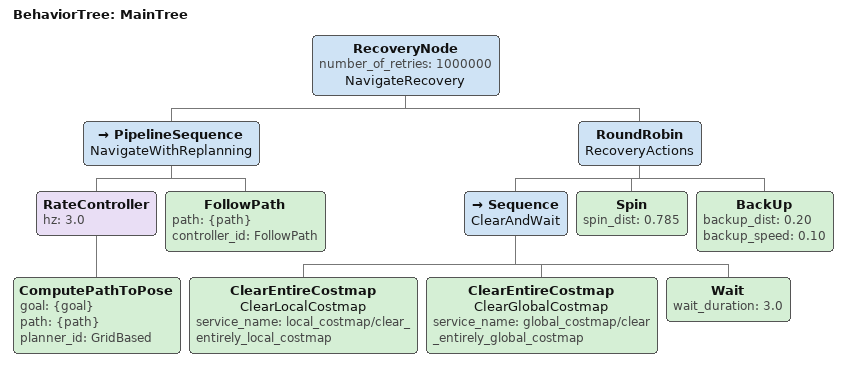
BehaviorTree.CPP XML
<?xml version="1.0"?>
<root main_tree_to_execute="MainTree">
  <BehaviorTree ID="MainTree">

    <RecoveryNode number_of_retries="1000000" name="NavigateRecovery">

      <PipelineSequence name="NavigateWithReplanning">
        <RateController hz="3.0">
          <ComputePathToPose goal="{goal}" path="{path}" planner_id="GridBased"/>
        </RateController>
        <FollowPath path="{path}" controller_id="FollowPath"/>
      </PipelineSequence>

      <RoundRobin name="RecoveryActions">

        <Sequence name="ClearAndWait">
          <ClearEntireCostmap name="ClearLocalCostmap"
            service_name="local_costmap/clear_entirely_local_costmap"/>
          <ClearEntireCostmap name="ClearGlobalCostmap"
            service_name="global_costmap/clear_entirely_global_costmap"/>
          <Wait wait_duration="3.0"/>
        </Sequence>

        <Spin spin_dist="0.785"/>

        <BackUp backup_dist="0.20" backup_speed="0.10"/>

      </RoundRobin>

    </RecoveryNode>

  </BehaviorTree>
</root>
